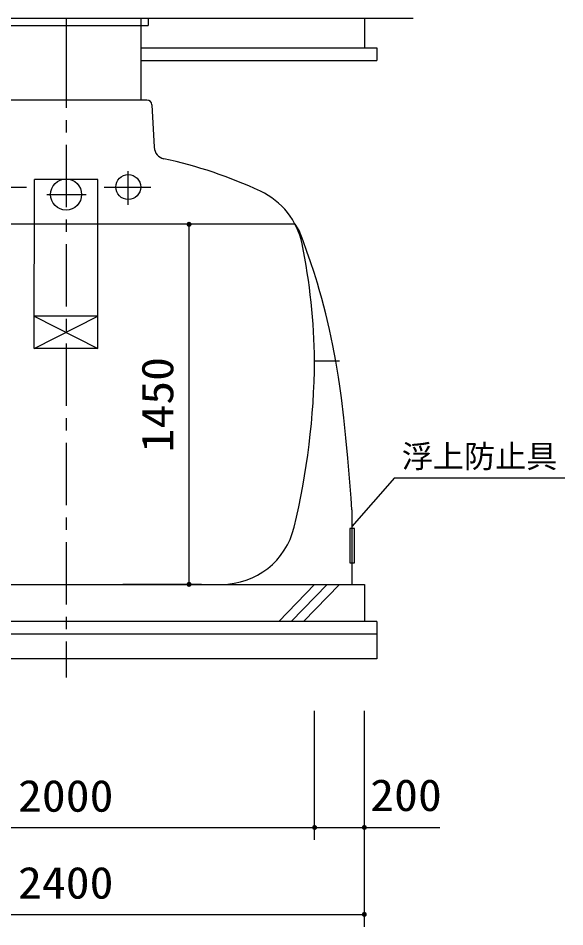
# Model space of a CAD drawing. Units: millimetres, scale not verified. Extents: x -14850 to 14850, y -10500 to 10500.
# Drawn here: x 1465 to 3664, y -5721 to -2062 of the extents above; entities that cross this region are included whole.
import ezdxf
from ezdxf.enums import TextEntityAlignment as Align

# ---------------------------------------------------------------- set-up
doc = ezdxf.new("R2010")
doc.units = ezdxf.units.MM
doc.header["$LTSCALE"] = 50
doc.linetypes.add('CHAIN1', pattern=[8, 5, -1, 1, -1])
doc.linetypes.add('LONG_DASHED1', pattern=[7, 6, -1])
for name, color, linetype, lineweight in [('0-0_空気管', 3, 'Continuous', 25), ('0-1_機器', 2, 'Continuous', 25), ('0-3_製作', 5, 'Continuous', 25), ('0-4_水管', 3, 'Continuous', 25)]:
    doc.layers.add(name, color=color, linetype=linetype, lineweight=lineweight)
doc.styles.add('ＭＳ ゴシック', font='')
doc.styles.get('ＭＳ ゴシック').set_extended_font_data('MS Gothic')

msp = doc.modelspace()

# ---------------------------------------------------------------- linework, layer by layer
at = {"layer": '0-0_空気管', "linetype": 'CHAIN1'}
for p, q in [((1657.39, -2172.45), (1657.39, -4716.86)), ((1907.39, -2813.93), (1907.39, -2677.96)), ((1310.95, -2741.96), (1498.15, -2741.96)), ((1810.95, -2741.96), (1998.15, -2741.96))]:
    msp.add_line(p, q, dxfattribs=at)
at = {"layer": '0-0_空気管'}
for p, q in [((1982.6, -2391.96), (1332.18, -2391.96)), ((2002.57, -2410.92), (2011.53, -2581.9)), ((1529.12, -3391.96), (1530.04, -2711.96)), ((1784.74, -2711.96), (1530.04, -2711.96)), ((1785.66, -3391.96), (1784.74, -2711.96)), ((2578.83, -2891.96), (735.95, -2891.96)), ((1529.12, -3391.96), (1785.49, -3261.96)), ((1785.66, -3391.96), (1529.12, -3391.96)), ((2657.39, -3441.96), (2757.39, -3441.96)), ((1031.77, -4341.96), (2283.01, -4341.96))]:
    msp.add_line(p, q, dxfattribs=at)
at = {"layer": '0-0_空気管', "linetype": 'LONG_DASHED1'}
msp.add_line((1579.65, -2771.96), (1738.69, -2771.96), dxfattribs=at)
at = {"layer": '0-0_空気管'}
msp.add_lwpolyline([(1785.49, -3261.96), (1529.29, -3261.96), (1785.66, -3391.96)], dxfattribs=at)
for centre, radius in [((1907.39, -2741.96), 50), ((1657.39, -2771.96), 62.5)]:
    msp.add_circle(centre, radius, dxfattribs=at)
for centre, radius, start, end in [((1982.6, -2411.96), 20, 2.99998, 90), ((2061.46, -2579.29), 50, 182.99998, 257.76042), ((1657.39, -4441.96), 1856, 65.08559, 77.76042), ((2312.88, -3030.77), 300, 11.56874, 65.08559), ((157.57, -3471.96), 2500, 0.68756, 11.56874), ((-342.46, -3411.96), 3000, 346.50659, 359.42703), ((2283.01, -4041.96), 300, 270, 346.50659)]:
    msp.add_arc(centre, radius, start, end, dxfattribs=at)
at = {"layer": '0-1_機器'}
for p, q in [((175.23, -2061.96), (3053.23, -2061.96)), ((1957.39, -2061.96), (1957.39, -2391.96)), ((1987.39, -2061.96), (1987.39, -2091.96)), ((2857.39, -2061.96), (2857.39, -2181.96)), ((1327.39, -2091.96), (1987.39, -2091.96)), ((1957.39, -2231.96), (2907.39, -2231.96)), ((2657.39, -4341.96), (2513.05, -4491.96)), ((2563.05, -4491.96), (2707.39, -4341.96)), ((2757.39, -4341.96), (2613.05, -4491.96)), ((2857.39, -4341.96), (2857.39, -4491.96)), ((2907.39, -4491.96), (407.39, -4491.96)), ((2907.39, -4491.96), (2907.39, -4641.96)), ((2907.39, -4541.96), (407.39, -4541.96)), ((2907.39, -4641.96), (407.39, -4641.96))]:
    msp.add_line(p, q, dxfattribs=at)
at = {"layer": '0-1_機器', "color": 3, "linetype": 'CHAIN1'}
msp.add_line((1657.39, -2061.96), (1657.39, -2262.95), dxfattribs=at)
at = {"layer": '0-1_機器'}
for points in [[(1957.39, -2181.96), (2907.39, -2181.96), (2907.39, -2231.96)], [(457.39, -4491.96), (457.39, -4341.96), (2857.39, -4341.96)]]:
    msp.add_lwpolyline(points, dxfattribs=at)
at = {"layer": '0-3_製作', "color": 2}
for p, q in [((2202.23, -2891.96), (1885.72, -2891.96)), ((2152.23, -4341.96), (2152.23, -2891.96)), ((2202.23, -4341.96), (1885.72, -4341.96)), ((2657.39, -5370.89), (2657.39, -4851.59)), ((2857.39, -5720.89), (2857.39, -4851.59)), ((657.39, -5320.89), (2657.39, -5320.89)), ((2657.39, -5320.89), (2857.39, -5320.89)), ((2857.39, -5320.89), (3161.11, -5320.89)), ((457.39, -5670.89), (2857.39, -5670.89))]:
    msp.add_line(p, q, dxfattribs=at)
at = {"layer": '0-3_製作'}
for points in [[(2142.23, -2891.96), (2152.23, -2881.96), (2152.23, -2891.96)], [(2142.25, -2891.33), (2152.23, -2881.96), (2142.23, -2891.96)], [(2142.41, -2890.09), (2152.23, -2881.96), (2142.25, -2891.33)], [(2142.72, -2888.87), (2152.23, -2881.96), (2142.41, -2890.09)], [(2142.72, -2888.87), (2150.98, -2882.04), (2152.23, -2881.96)], [(2143.18, -2887.7), (2150.98, -2882.04), (2142.72, -2888.87)], [(2143.18, -2887.7), (2149.74, -2882.28), (2150.98, -2882.04)], [(2143.79, -2886.6), (2149.74, -2882.28), (2143.18, -2887.7)], [(2143.79, -2886.6), (2148.55, -2882.66), (2149.74, -2882.28)], [(2144.52, -2885.59), (2148.55, -2882.66), (2143.79, -2886.6)], [(2144.52, -2885.59), (2147.41, -2883.2), (2148.55, -2882.66)], [(2145.38, -2884.67), (2147.41, -2883.2), (2144.52, -2885.59)], [(2145.38, -2884.67), (2146.35, -2883.87), (2147.41, -2883.2)], [(2152.23, -2881.96), (2159.52, -2885.12), (2152.23, -2891.96)], [(2152.23, -2881.96), (2158.6, -2884.26), (2159.52, -2885.12)], [(2152.23, -2881.96), (2157.59, -2883.52), (2158.6, -2884.26)], [(2152.23, -2881.96), (2156.49, -2882.91), (2157.59, -2883.52)], [(2152.23, -2881.96), (2155.32, -2882.45), (2156.49, -2882.91)], [(2152.23, -2881.96), (2154.1, -2882.14), (2155.32, -2882.45)], [(2152.23, -2881.96), (2152.86, -2881.98), (2154.1, -2882.14)], [(2152.23, -2891.96), (2159.52, -2885.12), (2160.32, -2886.08)], [(2152.23, -2891.96), (2160.32, -2886.08), (2160.99, -2887.15)], [(2152.23, -2891.96), (2160.99, -2887.15), (2161.53, -2888.28)], [(2152.23, -2891.96), (2161.53, -2888.28), (2161.92, -2889.48)], [(2152.23, -2891.96), (2161.92, -2889.48), (2162.15, -2890.71)], [(2144.14, -2897.84), (2142.23, -2891.96), (2152.23, -2891.96)], [(2143.47, -2896.78), (2142.23, -2891.96), (2144.14, -2897.84)], [(2142.93, -2895.64), (2142.23, -2891.96), (2143.47, -2896.78)], [(2142.54, -2894.45), (2142.23, -2891.96), (2142.93, -2895.64)], [(2142.31, -2893.22), (2142.23, -2891.96), (2142.54, -2894.45)], [(2144.14, -2897.84), (2152.23, -2891.96), (2144.94, -2898.81)], [(2144.94, -2898.81), (2152.23, -2891.96), (2145.86, -2899.67)], [(2145.86, -2899.67), (2152.23, -2891.96), (2146.87, -2900.41)], [(2146.87, -2900.41), (2152.23, -2891.96), (2147.97, -2901.01)], [(2147.97, -2901.01), (2152.23, -2891.96), (2149.14, -2901.47)], [(2149.14, -2901.47), (2152.23, -2891.96), (2150.36, -2901.79)], [(2150.36, -2901.79), (2152.23, -2891.96), (2151.6, -2901.94)], [(2151.6, -2901.94), (2152.23, -2891.96), (2152.23, -2901.96)], [(2152.23, -2891.96), (2162.15, -2890.71), (2162.23, -2891.96)], [(2152.23, -2891.96), (2162.05, -2893.84), (2152.23, -2901.96)], [(2152.23, -2891.96), (2162.21, -2892.59), (2162.05, -2893.84)], [(2152.23, -2891.96), (2162.23, -2891.96), (2162.21, -2892.59)], [(2152.23, -2901.96), (2162.05, -2893.84), (2161.74, -2895.05)], [(2152.23, -2901.96), (2161.74, -2895.05), (2153.48, -2901.88)], [(2153.48, -2901.88), (2161.74, -2895.05), (2161.28, -2896.22)], [(2153.48, -2901.88), (2161.28, -2896.22), (2154.72, -2901.65)], [(2154.72, -2901.65), (2161.28, -2896.22), (2160.67, -2897.32)], [(2154.72, -2901.65), (2160.67, -2897.32), (2155.91, -2901.26)], [(2155.91, -2901.26), (2160.67, -2897.32), (2159.94, -2898.34)], [(2155.91, -2901.26), (2159.94, -2898.34), (2157.05, -2900.73)], [(2157.05, -2900.73), (2159.94, -2898.34), (2159.08, -2899.25)], [(2157.05, -2900.73), (2159.08, -2899.25), (2158.11, -2900.05)], [(2142.23, -4341.96), (2152.23, -4331.96), (2152.23, -4341.96)], [(2142.25, -4341.33), (2152.23, -4331.96), (2142.23, -4341.96)], [(2142.93, -4345.64), (2142.23, -4341.96), (2152.23, -4341.96)], [(2142.54, -4344.45), (2142.23, -4341.96), (2142.93, -4345.64)], [(2142.31, -4343.22), (2142.23, -4341.96), (2142.54, -4344.45)], [(2142.41, -4340.09), (2152.23, -4331.96), (2142.25, -4341.33)], [(2142.72, -4338.87), (2152.23, -4331.96), (2142.41, -4340.09)], [(2143.18, -4337.7), (2152.23, -4331.96), (2142.72, -4338.87)], [(2142.93, -4345.64), (2152.23, -4341.96), (2143.47, -4346.78)], [(2143.79, -4336.6), (2152.23, -4331.96), (2143.18, -4337.7)], [(2143.47, -4346.78), (2152.23, -4341.96), (2144.14, -4347.84)], [(2144.52, -4335.59), (2152.23, -4331.96), (2143.79, -4336.6)], [(2144.14, -4347.84), (2152.23, -4341.96), (2144.94, -4348.81)], [(2144.52, -4335.59), (2150.98, -4332.04), (2152.23, -4331.96)], [(2145.38, -4334.67), (2150.98, -4332.04), (2144.52, -4335.59)], [(2144.94, -4348.81), (2152.23, -4341.96), (2145.86, -4349.67)], [(2145.38, -4334.67), (2149.74, -4332.28), (2150.98, -4332.04)], [(2146.35, -4333.87), (2149.74, -4332.28), (2145.38, -4334.67)], [(2145.86, -4349.67), (2152.23, -4341.96), (2146.87, -4350.41)], [(2146.35, -4333.87), (2148.55, -4332.66), (2149.74, -4332.28)], [(2147.41, -4333.2), (2148.55, -4332.66), (2146.35, -4333.87)], [(2146.87, -4350.41), (2152.23, -4341.96), (2147.97, -4351.01)], [(2147.97, -4351.01), (2152.23, -4341.96), (2149.14, -4351.47)], [(2149.14, -4351.47), (2152.23, -4341.96), (2150.36, -4351.79)], [(2150.36, -4351.79), (2152.23, -4341.96), (2151.6, -4351.94)], [(2151.6, -4351.94), (2152.23, -4341.96), (2152.23, -4351.96)], [(2152.23, -4331.96), (2160.99, -4337.14), (2152.23, -4341.96)], [(2152.23, -4331.96), (2160.32, -4336.08), (2160.99, -4337.14)], [(2152.23, -4331.96), (2159.52, -4335.12), (2160.32, -4336.08)], [(2152.23, -4331.96), (2158.6, -4334.26), (2159.52, -4335.12)], [(2152.23, -4331.96), (2157.59, -4333.52), (2158.6, -4334.26)], [(2152.23, -4331.96), (2156.49, -4332.91), (2157.59, -4333.52)], [(2152.23, -4331.96), (2155.32, -4332.45), (2156.49, -4332.91)], [(2152.23, -4331.96), (2154.1, -4332.14), (2155.32, -4332.45)], [(2152.23, -4331.96), (2152.86, -4331.98), (2154.1, -4332.14)], [(2152.23, -4341.96), (2160.99, -4337.14), (2161.53, -4338.28)], [(2152.23, -4341.96), (2161.53, -4338.28), (2161.92, -4339.48)], [(2152.23, -4341.96), (2161.92, -4339.48), (2162.15, -4340.71)], [(2152.23, -4341.96), (2162.15, -4340.71), (2162.23, -4341.96)], [(2152.23, -4341.96), (2160.67, -4347.32), (2152.23, -4351.96)], [(2152.23, -4341.96), (2161.28, -4346.22), (2160.67, -4347.32)], [(2152.23, -4341.96), (2161.74, -4345.05), (2161.28, -4346.22)], [(2152.23, -4341.96), (2162.05, -4343.84), (2161.74, -4345.05)], [(2152.23, -4341.96), (2162.21, -4342.59), (2162.05, -4343.84)], [(2152.23, -4341.96), (2162.23, -4341.96), (2162.21, -4342.59)], [(2152.23, -4351.96), (2160.67, -4347.32), (2159.94, -4348.34)], [(2152.23, -4351.96), (2159.94, -4348.34), (2153.48, -4351.88)], [(2153.48, -4351.88), (2159.94, -4348.34), (2159.08, -4349.25)], [(2153.48, -4351.88), (2159.08, -4349.25), (2154.72, -4351.65)], [(2154.72, -4351.65), (2159.08, -4349.25), (2158.11, -4350.05)], [(2154.72, -4351.65), (2158.11, -4350.05), (2155.91, -4351.26)], [(2155.91, -4351.26), (2158.11, -4350.05), (2157.05, -4350.73)], [(2647.39, -5320.89), (2657.39, -5310.89), (2657.39, -5320.89)], [(2647.41, -5320.26), (2657.39, -5310.89), (2647.39, -5320.89)], [(2648.09, -5324.57), (2647.39, -5320.89), (2657.39, -5320.89)], [(2647.71, -5323.38), (2647.39, -5320.89), (2648.09, -5324.57)], [(2647.47, -5322.14), (2647.39, -5320.89), (2647.71, -5323.38)], [(2647.57, -5319.01), (2657.39, -5310.89), (2647.41, -5320.26)], [(2647.88, -5317.8), (2657.39, -5310.89), (2647.57, -5319.01)], [(2648.34, -5316.63), (2657.39, -5310.89), (2647.88, -5317.8)], [(2648.09, -5324.57), (2657.39, -5320.89), (2648.63, -5325.71)], [(2648.95, -5315.53), (2657.39, -5310.89), (2648.34, -5316.63)], [(2648.63, -5325.71), (2657.39, -5320.89), (2649.3, -5326.77)], [(2649.69, -5314.51), (2657.39, -5310.89), (2648.95, -5315.53)], [(2649.3, -5326.77), (2657.39, -5320.89), (2650.1, -5327.73)], [(2649.69, -5314.51), (2656.14, -5310.97), (2657.39, -5310.89)], [(2650.55, -5313.6), (2656.14, -5310.97), (2649.69, -5314.51)], [(2650.1, -5327.73), (2657.39, -5320.89), (2651.02, -5328.59)], [(2650.55, -5313.6), (2654.9, -5311.2), (2656.14, -5310.97)], [(2651.51, -5312.8), (2654.9, -5311.2), (2650.55, -5313.6)], [(2651.02, -5328.59), (2657.39, -5320.89), (2652.03, -5329.33)], [(2651.51, -5312.8), (2653.71, -5311.59), (2654.9, -5311.2)], [(2652.57, -5312.13), (2653.71, -5311.59), (2651.51, -5312.8)], [(2652.03, -5329.33), (2657.39, -5320.89), (2653.13, -5329.94)], [(2653.13, -5329.94), (2657.39, -5320.89), (2654.3, -5330.4)], [(2654.3, -5330.4), (2657.39, -5320.89), (2655.52, -5330.71)], [(2655.52, -5330.71), (2657.39, -5320.89), (2656.76, -5330.87)], [(2656.76, -5330.87), (2657.39, -5320.89), (2657.39, -5330.89)], [(2657.39, -5310.89), (2666.15, -5316.07), (2657.39, -5320.89)], [(2657.39, -5310.89), (2665.48, -5315.01), (2666.15, -5316.07)], [(2657.39, -5310.89), (2664.68, -5314.04), (2665.48, -5315.01)], [(2657.39, -5310.89), (2663.77, -5313.18), (2664.68, -5314.04)], [(2657.39, -5310.89), (2662.75, -5312.45), (2663.77, -5313.18)], [(2657.39, -5310.89), (2661.65, -5311.84), (2662.75, -5312.45)], [(2657.39, -5310.89), (2660.48, -5311.38), (2661.65, -5311.84)], [(2657.39, -5310.89), (2659.26, -5311.07), (2660.48, -5311.38)], [(2657.39, -5310.89), (2658.02, -5310.91), (2659.26, -5311.07)], [(2657.39, -5320.89), (2666.15, -5316.07), (2666.69, -5317.21)], [(2657.39, -5320.89), (2666.69, -5317.21), (2667.08, -5318.4)], [(2657.39, -5320.89), (2667.08, -5318.4), (2667.31, -5319.64)], [(2657.39, -5320.89), (2667.31, -5319.64), (2667.39, -5320.89)], [(2657.39, -5320.89), (2665.83, -5326.25), (2657.39, -5330.89)], [(2657.39, -5320.89), (2666.44, -5325.15), (2665.83, -5326.25)], [(2657.39, -5320.89), (2666.9, -5323.98), (2666.44, -5325.15)], [(2657.39, -5320.89), (2667.21, -5322.76), (2666.9, -5323.98)], [(2657.39, -5320.89), (2667.37, -5321.52), (2667.21, -5322.76)], [(2657.39, -5320.89), (2667.39, -5320.89), (2667.37, -5321.52)], [(2657.39, -5330.89), (2665.83, -5326.25), (2665.1, -5327.26)], [(2657.39, -5330.89), (2665.1, -5327.26), (2658.64, -5330.81)], [(2658.64, -5330.81), (2665.1, -5327.26), (2664.24, -5328.18)], [(2658.64, -5330.81), (2664.24, -5328.18), (2659.88, -5330.57)], [(2659.88, -5330.57), (2664.24, -5328.18), (2663.27, -5328.98)], [(2659.88, -5330.57), (2663.27, -5328.98), (2661.07, -5330.19)], [(2661.07, -5330.19), (2663.27, -5328.98), (2662.21, -5329.65)], [(2847.39, -5320.89), (2857.39, -5310.89), (2857.39, -5320.89)], [(2847.41, -5320.26), (2857.39, -5310.89), (2847.39, -5320.89)], [(2848.09, -5324.57), (2847.39, -5320.89), (2857.39, -5320.89)], [(2847.7, -5323.38), (2847.39, -5320.89), (2848.09, -5324.57)], [(2847.47, -5322.14), (2847.39, -5320.89), (2847.7, -5323.38)], [(2847.57, -5319.01), (2857.39, -5310.89), (2847.41, -5320.26)], [(2847.88, -5317.8), (2857.39, -5310.89), (2847.57, -5319.01)], [(2848.34, -5316.63), (2857.39, -5310.89), (2847.88, -5317.8)], [(2848.09, -5324.57), (2857.39, -5320.89), (2848.63, -5325.71)], [(2848.95, -5315.53), (2857.39, -5310.89), (2848.34, -5316.63)], [(2848.63, -5325.71), (2857.39, -5320.89), (2849.3, -5326.77)], [(2849.69, -5314.51), (2857.39, -5310.89), (2848.95, -5315.53)], [(2849.3, -5326.77), (2857.39, -5320.89), (2850.1, -5327.73)], [(2849.69, -5314.51), (2856.14, -5310.97), (2857.39, -5310.89)], [(2850.55, -5313.6), (2856.14, -5310.97), (2849.69, -5314.51)], [(2850.1, -5327.73), (2857.39, -5320.89), (2851.02, -5328.59)], [(2850.55, -5313.6), (2854.9, -5311.2), (2856.14, -5310.97)], [(2851.51, -5312.8), (2854.9, -5311.2), (2850.55, -5313.6)], [(2851.02, -5328.59), (2857.39, -5320.89), (2852.03, -5329.33)], [(2851.51, -5312.8), (2853.71, -5311.59), (2854.9, -5311.2)], [(2852.57, -5312.13), (2853.71, -5311.59), (2851.51, -5312.8)], [(2852.03, -5329.33), (2857.39, -5320.89), (2853.13, -5329.94)], [(2853.13, -5329.94), (2857.39, -5320.89), (2854.3, -5330.4)], [(2854.3, -5330.4), (2857.39, -5320.89), (2855.52, -5330.71)], [(2855.52, -5330.71), (2857.39, -5320.89), (2856.76, -5330.87)], [(2856.76, -5330.87), (2857.39, -5320.89), (2857.39, -5330.89)], [(2857.39, -5310.89), (2866.15, -5316.07), (2857.39, -5320.89)], [(2857.39, -5310.89), (2865.48, -5315.01), (2866.15, -5316.07)], [(2857.39, -5310.89), (2864.68, -5314.04), (2865.48, -5315.01)], [(2857.39, -5310.89), (2863.76, -5313.18), (2864.68, -5314.04)], [(2857.39, -5310.89), (2862.75, -5312.45), (2863.76, -5313.18)], [(2857.39, -5310.89), (2861.65, -5311.84), (2862.75, -5312.45)], [(2857.39, -5310.89), (2860.48, -5311.38), (2861.65, -5311.84)], [(2857.39, -5310.89), (2859.26, -5311.07), (2860.48, -5311.38)], [(2857.39, -5310.89), (2858.02, -5310.91), (2859.26, -5311.07)], [(2857.39, -5320.89), (2866.15, -5316.07), (2866.69, -5317.21)], [(2857.39, -5320.89), (2866.69, -5317.21), (2867.08, -5318.4)], [(2857.39, -5320.89), (2867.08, -5318.4), (2867.31, -5319.64)], [(2857.39, -5320.89), (2867.31, -5319.64), (2867.39, -5320.89)], [(2857.39, -5320.89), (2865.83, -5326.25), (2857.39, -5330.89)], [(2857.39, -5320.89), (2866.44, -5325.15), (2865.83, -5326.25)], [(2857.39, -5320.89), (2866.9, -5323.98), (2866.44, -5325.15)], [(2857.39, -5320.89), (2867.21, -5322.76), (2866.9, -5323.98)], [(2857.39, -5320.89), (2867.37, -5321.52), (2867.21, -5322.76)], [(2857.39, -5320.89), (2867.39, -5320.89), (2867.37, -5321.52)], [(2857.39, -5330.89), (2865.83, -5326.25), (2865.1, -5327.26)], [(2857.39, -5330.89), (2865.1, -5327.26), (2858.64, -5330.81)], [(2858.64, -5330.81), (2865.1, -5327.26), (2864.24, -5328.18)], [(2858.64, -5330.81), (2864.24, -5328.18), (2859.88, -5330.57)], [(2859.88, -5330.57), (2864.24, -5328.18), (2863.27, -5328.98)], [(2859.88, -5330.57), (2863.27, -5328.98), (2861.07, -5330.19)], [(2861.07, -5330.19), (2863.27, -5328.98), (2862.21, -5329.65)], [(2847.39, -5670.89), (2857.39, -5660.89), (2857.39, -5670.89)], [(2847.41, -5670.26), (2857.39, -5660.89), (2847.39, -5670.89)], [(2848.09, -5674.57), (2847.39, -5670.89), (2857.39, -5670.89)], [(2847.7, -5673.38), (2847.39, -5670.89), (2848.09, -5674.57)], [(2847.47, -5672.14), (2847.39, -5670.89), (2847.7, -5673.38)], [(2847.57, -5669.01), (2857.39, -5660.89), (2847.41, -5670.26)], [(2847.88, -5667.8), (2857.39, -5660.89), (2847.57, -5669.01)], [(2848.34, -5666.63), (2857.39, -5660.89), (2847.88, -5667.8)], [(2848.09, -5674.57), (2857.39, -5670.89), (2848.63, -5675.71)], [(2848.95, -5665.53), (2857.39, -5660.89), (2848.34, -5666.63)], [(2848.63, -5675.71), (2857.39, -5670.89), (2849.3, -5676.77)], [(2849.69, -5664.51), (2857.39, -5660.89), (2848.95, -5665.53)], [(2849.3, -5676.77), (2857.39, -5670.89), (2850.1, -5677.73)], [(2849.69, -5664.51), (2856.14, -5660.97), (2857.39, -5660.89)], [(2850.55, -5663.6), (2856.14, -5660.97), (2849.69, -5664.51)], [(2850.1, -5677.73), (2857.39, -5670.89), (2851.02, -5678.59)], [(2850.55, -5663.6), (2854.9, -5661.2), (2856.14, -5660.97)], [(2851.51, -5662.8), (2854.9, -5661.2), (2850.55, -5663.6)], [(2851.02, -5678.59), (2857.39, -5670.89), (2852.03, -5679.33)], [(2851.51, -5662.8), (2853.71, -5661.59), (2854.9, -5661.2)], [(2852.57, -5662.13), (2853.71, -5661.59), (2851.51, -5662.8)], [(2852.03, -5679.33), (2857.39, -5670.89), (2853.13, -5679.94)], [(2853.13, -5679.94), (2857.39, -5670.89), (2854.3, -5680.4)], [(2854.3, -5680.4), (2857.39, -5670.89), (2855.52, -5680.71)], [(2855.52, -5680.71), (2857.39, -5670.89), (2856.76, -5680.87)], [(2856.76, -5680.87), (2857.39, -5670.89), (2857.39, -5680.89)], [(2857.39, -5660.89), (2866.15, -5666.07), (2857.39, -5670.89)], [(2857.39, -5660.89), (2865.48, -5665.01), (2866.15, -5666.07)], [(2857.39, -5660.89), (2864.68, -5664.04), (2865.48, -5665.01)], [(2857.39, -5660.89), (2863.76, -5663.18), (2864.68, -5664.04)], [(2857.39, -5660.89), (2862.75, -5662.45), (2863.76, -5663.18)], [(2857.39, -5660.89), (2861.65, -5661.84), (2862.75, -5662.45)], [(2857.39, -5660.89), (2860.48, -5661.38), (2861.65, -5661.84)], [(2857.39, -5660.89), (2859.26, -5661.07), (2860.48, -5661.38)], [(2857.39, -5660.89), (2858.02, -5660.91), (2859.26, -5661.07)], [(2857.39, -5670.89), (2866.15, -5666.07), (2866.69, -5667.21)], [(2857.39, -5670.89), (2866.69, -5667.21), (2867.08, -5668.4)], [(2857.39, -5670.89), (2867.08, -5668.4), (2867.31, -5669.64)], [(2857.39, -5670.89), (2867.31, -5669.64), (2867.39, -5670.89)], [(2857.39, -5670.89), (2865.83, -5676.25), (2857.39, -5680.89)], [(2857.39, -5670.89), (2866.44, -5675.15), (2865.83, -5676.25)], [(2857.39, -5670.89), (2866.9, -5673.98), (2866.44, -5675.15)], [(2857.39, -5670.89), (2867.21, -5672.76), (2866.9, -5673.98)], [(2857.39, -5670.89), (2867.37, -5671.52), (2867.21, -5672.76)], [(2857.39, -5670.89), (2867.39, -5670.89), (2867.37, -5671.52)], [(2857.39, -5680.89), (2865.83, -5676.25), (2865.1, -5677.26)], [(2857.39, -5680.89), (2865.1, -5677.26), (2858.64, -5680.81)], [(2858.64, -5680.81), (2865.1, -5677.26), (2864.24, -5678.18)], [(2858.64, -5680.81), (2864.24, -5678.18), (2859.88, -5680.57)], [(2859.88, -5680.57), (2864.24, -5678.18), (2863.27, -5678.98)], [(2859.88, -5680.57), (2863.27, -5678.98), (2861.07, -5680.19)], [(2861.07, -5680.19), (2863.27, -5678.98), (2862.21, -5679.65)]]:
    msp.add_solid(points, dxfattribs=at)
at = {"layer": '0-4_水管', "color": 4}
for q in [(2807.15, -4109.31), (3664.06, -3912.38)]:
    msp.add_line((2979.39, -3912.38), q, dxfattribs=at)
at = {"layer": '0-4_水管', "color": 7}
msp.add_line((2807.39, -4041.96), (2807.39, -4341.96), dxfattribs=at)
msp.add_lwpolyline([(2807.39, -4041.96), (2803.82, -3995), (2797.51, -3914.06), (2790.76, -3833.15), (2783.26, -3752.32), (2774.76, -3671.59), (2764.94, -3590.98), (2758.54, -3544.3), (2753.02, -3507.13), (2742.56, -3443.18), (2730.79, -3379.45), (2717.6, -3316.03), (2702.87, -3252.98), (2686.47, -3190.39), (2676.15, -3154.32), (2668.61, -3129.33), (2654.98, -3086.45), (2640.69, -3043.76), (2625.87, -3001.24), (2610.68, -2958.84), (2595.25, -2916.5), (2578.83, -2891.96)], dxfattribs=at)
msp.add_lwpolyline([(2798.63, -4117.4), (2798.63, -4254.95), (2818.27, -4254.95), (2818.27, -4117.4)], close=True, dxfattribs=at)

# ---------------------------------------------------------------- texts
at = {"layer": '0-3_製作', "color": 4, "style": 'ＭＳ ゴシック', "width": 1.1}
msp.add_text('1450', height=128.4, rotation=90, dxfattribs=at).set_placement((2127.23, -3810.71), align=Align.BOTTOM_LEFT)
for s, p in [('2000', (1463.64, -5295.89)), ('200', (2880.89, -5293.1)), ('2400', (1463.64, -5645.89))]:
    msp.add_text(s, height=128.4, dxfattribs=at).set_placement(p, align=Align.BOTTOM_LEFT)
at = {"layer": '0-4_水管', "color": 4, "style": 'ＭＳ ゴシック'}
msp.add_text('浮上防止具', height=91.79, dxfattribs=at).set_placement((3007.92, -3899.84), align=Align.BOTTOM_LEFT)

doc.saveas('drawing.dxf')
